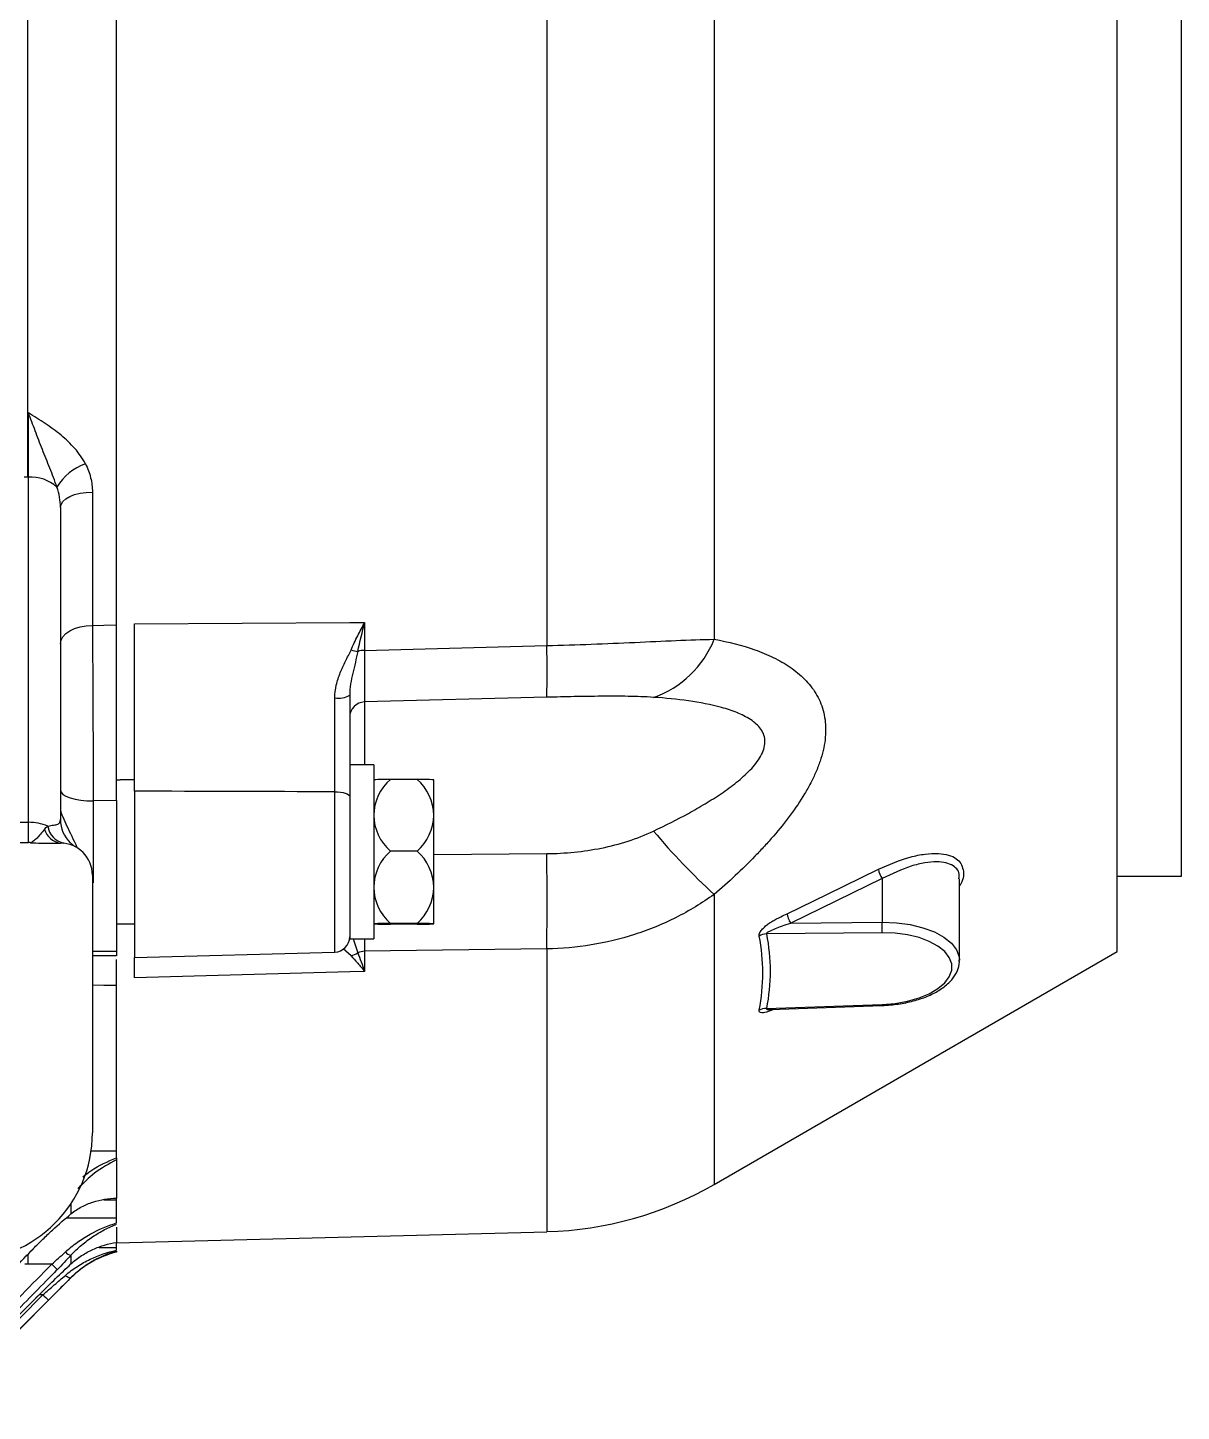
# Paper-space layout '_Bottom' of a CAD drawing. Header units: inches. Extents: x -10.2 to 13.8, y -6.6 to 10.2.
# Drawn here: x 5.5 to 10, y -6.34 to -0.94 of the extents above; entities that cross this region are included whole.
import ezdxf

# ---------------------------------------------------------------- set-up
doc = ezdxf.new("R2010")
doc.units = ezdxf.units.IN
doc.header["$MEASUREMENT"] = 0

psp = doc.layouts.new('_Bottom')

# ---------------------------------------------------------------- linework, layer by layer
at = {"color": 7, "linetype": 'Continuous', "lineweight": 25}
for p, q in [((9.75, -4.5436), (9.75, 4.5436)), ((10, -4.2492), (10, 4.2492)), ((8.177, 3.325), (8.177, -3.325)), ((5.844, -3.2684), (5.844, 3.2684)), ((5.4972, -2.6921), (5.4972, 2.6921)), ((5.4972, -2.4418), (5.5, -2.4418)), ((5.5, -4.1182), (5.5, -2.4418)), ((5.5, -2.6921), (5.4972, -2.6921)), ((5.75, -2.7505), (5.75, -3.2706)), ((5.625, -2.8108), (5.625, -4.0285)), ((6.8124, -3.2594), (6.8124, -3.3681)), ((6.8124, -3.3681), (7.5232, -3.3494)), ((7.5232, -3.5513), (6.8124, -3.5696)), ((6.848, -3.8143), (6.754, -3.8143)), ((6.848, -3.8143), (6.848, -4.4943)), ((5.844, -3.8733), (5.8578, -3.8733)), ((5.914, -3.8733), (5.8578, -3.8733)), ((7.0171, -3.8718), (6.9132, -3.8718)), ((7.0824, -4.4352), (7.0824, -3.8733)), ((5.914, -3.9177), (5.914, -4.5659)), ((6.754, -3.9383), (6.754, -4.4943)), ((5.844, -3.9544), (5.7533, -3.9558)), ((5.7533, -3.9558), (5.7533, -4.2755)), ((5.844, -3.9544), (5.844, -4.5412)), ((2.3598, -4.039), (5.5, -4.039)), ((2.37, -4.1182), (5.5, -4.1182)), ((5.5496, -4.12), (5.625, -4.12)), ((7.0171, -4.1513), (6.9132, -4.1513)), ((5.75, -4.245), (5.75, -5.25)), ((8.8321, -4.2587), (8.4753, -4.4323)), ((8.8321, -4.2587), (8.8321, -4.4289)), ((9.134, -4.5776), (9.134, -4.2591)), ((9.75, -4.2492), (10, -4.2492)), ((5.844, -4.4353), (5.914, -4.4353)), ((7.0171, -4.4338), (6.9132, -4.4338)), ((7.0171, -4.4367), (6.9132, -4.4367)), ((8.8321, -4.4698), (8.3806, -4.4741)), ((8.4753, -4.4323), (8.8321, -4.4289)), ((6.754, -4.4943), (6.848, -4.4943)), ((7.5232, -4.533), (6.8124, -4.5423)), ((5.844, -4.56), (5.75, -4.56)), ((5.914, -4.5659), (6.6956, -4.5454)), ((6.8124, -4.5423), (6.8124, -4.6209)), ((8.177, -5.4518), (9.75, -4.5436)), ((5.844, -5.3484), (5.844, -4.6759)), ((8.3806, -4.7659), (8.8321, -4.7497)), ((8.3952, -4.7694), (8.8324, -4.7537)), ((5.844, -5.3558), (5.844, -5.5049)), ((5.844, -5.6021), (5.844, -5.5064)), ((5.844, -5.6186), (5.844, -5.678)), ((5.844, -5.6801), (7.5232, -5.6362)), ((5.5106, -5.7115), (5.511, -5.712)), ((5.5191, -5.7028), (5.5194, -5.7034)), ((5.844, -5.7087), (5.844, -5.6781)), ((5.844, -5.7116), (5.844, -5.7161)), ((5.591, -5.7633), (5.4972, -5.7633)), ((5.6663, -5.7284), (5.6663, -5.762)), ((5.1455, -6.3371), (5.6663, -5.8163)), ((5.1236, -6.3156), (5.5568, -5.8822)), ((5.1454, -6.281), (5.5446, -5.8797)), ((5.5446, -5.8796), (5.5447, -5.8798))]:
    psp.add_line(p, q, dxfattribs=at)
at = {"color": 8, "linetype": 'Continuous', "lineweight": 25}
for p, q in [((7.5232, -0.1369), (7.5232, -3.3494)), ((6.8124, -3.5696), (6.8124, -3.8143)), ((6.6956, -4.5454), (6.6956, -3.9201)), ((7.0824, -4.1648), (7.5232, -4.1611)), ((5.7533, -4.2755), (5.75, -4.2755)), ((8.177, -4.3204), (8.177, -5.4518)), ((6.7592, -4.5595), (6.7282, -4.5333)), ((6.7673, -4.4943), (6.7857, -4.5479)), ((6.8123, -4.4943), (6.8124, -4.5423)), ((7.5232, -4.533), (7.5232, -5.6362)), ((5.75, -4.542), (5.844, -4.5412)), ((5.745, -5.3203), (5.844, -5.3203)), ((5.6663, -5.5269), (5.6663, -5.5668)), ((5.844, -5.5128), (5.7946, -5.5128)), ((5.6488, -5.5823), (5.844, -5.5823)), ((5.7765, -5.6974), (5.844, -5.6974)), ((5.4972, -5.7247), (5.4972, -5.7633)), ((5.6663, -5.8154), (5.6663, -5.8163)), ((5.5568, -5.8822), (5.5421, -5.8822))]:
    psp.add_line(p, q, dxfattribs=at)
at = {"color": 7, "linetype": 'Continuous', "lineweight": 25, "flags": 128}
for points in [[(5.625, -2.8108), (5.6274, -2.799), (5.6345, -2.7877), (5.6461, -2.7773), (5.6616, -2.7682), (5.6806, -2.7607), (5.7022, -2.7551), (5.7256, -2.7517), (5.75, -2.7505)], [(5.625, -3.3423), (5.6274, -3.3283), (5.6345, -3.3148), (5.6461, -3.3025), (5.6616, -3.2916), (5.6806, -3.2827), (5.7022, -3.2761), (5.7256, -3.272), (5.75, -3.2706)], [(5.75, -3.2706), (5.7939, -3.2696), (5.844, -3.2684)], [(5.914, -3.2646), (6.754, -3.2598), (6.8124, -3.2594)], [(5.625, -3.9133), (5.6275, -3.9218), (5.6348, -3.9299), (5.6468, -3.9373), (5.6628, -3.9438), (5.6823, -3.949), (5.7044, -3.9529), (5.7284, -3.9552), (5.7533, -3.9558)], [(6.6956, -3.9201), (6.7071, -3.9205), (6.718, -3.9216), (6.7281, -3.9233), (6.737, -3.9256), (6.7442, -3.9283), (6.7496, -3.9314), (6.7529, -3.9348), (6.754, -3.9383)], [(8.4611, -4.3957), (8.6187, -4.319), (8.8179, -4.2221)], [(8.8321, -4.7497), (8.8826, -4.7456), (8.9311, -4.737), (8.9762, -4.7243), (9.0163, -4.7077), (9.05, -4.688), (9.0764, -4.6657), (9.0944, -4.6415), (9.1036, -4.6163), (9.1036, -4.5909), (9.0944, -4.5661), (9.0764, -4.5428), (9.05, -4.5217), (9.0163, -4.5035), (8.9762, -4.4887), (8.9311, -4.478), (8.8826, -4.4716), (8.8321, -4.4698)], [(6.8124, -4.6209), (6.754, -4.6225), (5.914, -4.6461)], [(5.6444, -5.8066), (5.648, -5.8093), (5.6515, -5.8117), (5.6548, -5.8137), (5.6579, -5.8151), (5.6607, -5.816), (5.663, -5.8163), (5.6649, -5.8161), (5.6663, -5.8154)], [(5.5787, -5.9033), (5.5349, -5.9471), (5.3596, -6.1225), (5.1455, -6.3367)]]:
    psp.add_lwpolyline(points, dxfattribs=at)
at = {"color": 8, "linetype": 'Continuous', "lineweight": 25, "flags": 128}
for points in [[(8.8321, -4.4289), (8.888, -4.431), (8.9417, -4.4382), (8.9916, -4.4501), (9.036, -4.4665), (9.0734, -4.4868), (9.1026, -4.5102), (9.1226, -4.5361), (9.1327, -4.5636), (9.134, -4.5774)], [(5.844, -4.6759), (5.7939, -4.6751), (5.75, -4.6744)]]:
    psp.add_lwpolyline(points, dxfattribs=at)
at = {"color": 7, "linetype": 'Continuous', "lineweight": 25}
for centre, radius, start, end in [((5.785, -2.8314), 0.2004, 108.0899, 150.0297), ((5.509, -2.8446), 0.1527, 47.8812, 93.3756), ((7.8089, -3.177), 0.3968, 289.3139, 338.0938), ((6.7959, -3.2569), 0.1158, 251.526, 264.9823), ((6.8135, -3.4616), 0.0935, 90.6366, 107.2459), ((4.3227, -3.4503), 3.2021, 358.1934, 1.8066), ((6.7095, -3.4673), 0.0877, 260.9852, 300.5058), ((6.814, -3.6295), 0.06, 91.4591, 179.9618), ((6.904, -4.8989), 1.0272, 89.4849, 93.1248), ((7.0364, -4.0143), 0.1884, 130.8158, 179.1443), ((7.0264, -4.8989), 1.0272, 86.8752, 90.5151), ((6.894, -4.0143), 0.1884, 0.8557, 49.1842), ((5.5021, -4.2312), 0.1922, 67.5688, 90.6272), ((5.75, -4.0285), 0.125, 180, 226.2675), ((7.0364, -4.0087), 0.1884, 180.8557, 229.1842), ((6.894, -4.0087), 0.1884, 310.8158, 359.1443), ((5.6347, -4.0454), 0.0752, 196.2397, 262.5705), ((5.6564, -4.0408), 0.082, 188.9051, 256.9768), ((9.931, -2.402), 2.5994, 220.0121, 227.564), ((5.625, -4.245), 0.125, 0, 90), ((7.0392, -4.2951), 0.1912, 131.2059, 179.2171), ((6.8912, -4.2951), 0.1912, 0.7829, 48.7941), ((-4.9558, -4.3471), 12.4804, 359.14624, 0.85376), ((8.9006, -4.211), 0.0834, 187.6339, 214.8369), ((7.0392, -4.2899), 0.1912, 180.7829, 228.7941), ((6.8912, -4.2899), 0.1912, 311.2059, 359.2171), ((6.904, -5.4609), 1.0272, 89.4849, 93.1248), ((6.904, -3.4096), 1.0272, 266.8752, 270.5151), ((7.0264, -5.4609), 1.0272, 86.8752, 90.5151), ((7.0264, -3.4096), 1.0272, 269.4849, 273.1248), ((8.2123, -4.4493), 0.6201, 358.1072, 1.8928), ((6.694, -4.4854), 0.06, 271.5, 0), ((6.7465, -4.494), 0.0667, 280.9161, 305.9906), ((6.8137, -4.614), 0.0717, 91.0209, 112.9379), ((5.25, -5.25), 0.5, 270, 0), ((7.487, -4.2566), 1.38, 271.5, 300), ((5.6763, -5.6865), 0.043, 222.1752, 256.5959), ((5.935, -6.085), 0.38, 103.8555, 135), ((5.9632, -5.3928), 0.5251, 224.8688, 228.1654), ((5.8578, -5.5915), 0.4184, 223.9995, 228.1674)]:
    psp.add_arc(centre, radius, start, end, dxfattribs=at)
at = {"color": 8, "linetype": 'Continuous', "lineweight": 25}
psp.add_arc((8.8681, -4.7492), 0.036, 180.8914, 187.2992, dxfattribs=at)
at = {"color": 7, "linetype": 'Continuous', "lineweight": 25}
for points, knots in [([(5.7228, -2.6409), (5.7172, -2.6301), (5.7108, -2.6197), (5.6969, -2.5996), (5.6894, -2.59), (5.6652, -2.5621), (5.6471, -2.5449), (5.6078, -2.5125), (5.5869, -2.4975), (5.5548, -2.4761), (5.5439, -2.4691), (5.522, -2.4554), (5.5111, -2.4486), (5.5, -2.4418)], [0, 0, 0, 0, 0.125, 0.125, 0.25, 0.25, 0.5, 0.5, 0.75, 0.75, 0.875, 0.875, 1, 1, 1, 1]), ([(5.6114, -2.7313), (5.6035, -2.7062), (5.5936, -2.6819), (5.5739, -2.6331), (5.564, -2.6087), (5.5449, -2.56), (5.5358, -2.5358), (5.5223, -2.4998), (5.5178, -2.4879), (5.5089, -2.4645), (5.5044, -2.453), (5.5, -2.4418)], [0, 0, 0, 0, 0.25, 0.25, 0.5, 0.5, 0.75, 0.75, 0.875, 0.875, 1, 1, 1, 1]), ([(5.7228, -2.6409), (5.7318, -2.6583), (5.7385, -2.6761), (5.7476, -2.7127), (5.75, -2.7316), (5.75, -2.7505)], [0, 0, 0, 0, 0.5, 0.5, 1, 1, 1, 1]), ([(5.625, -2.8108), (5.625, -2.7973), (5.6238, -2.7837), (5.6193, -2.7572), (5.616, -2.7441), (5.6114, -2.7313)], [0, 0, 0, 0, 0.5, 0.5, 1, 1, 1, 1]), ([(5.75, -3.2706), (5.7503, -3.3201), (5.7506, -3.3727), (5.751, -3.4422), (5.7511, -3.4563), (5.7513, -3.4848), (5.7513, -3.4994), (5.7516, -3.5431), (5.7517, -3.5724), (5.752, -3.6314), (5.7521, -3.6611), (5.7523, -3.706), (5.7524, -3.7209), (5.7525, -3.751), (5.7526, -3.7661), (5.7529, -3.8408), (5.7531, -3.899), (5.7533, -3.9558)], [0, 0, 0, 0, 0.25, 0.25, 0.3125, 0.3125, 0.375, 0.375, 0.5, 0.5, 0.625, 0.625, 0.6875, 0.6875, 0.75, 0.75, 1, 1, 1, 1]), ([(5.844, -3.9544), (5.844, -3.8976), (5.844, -3.8394), (5.844, -3.7652), (5.844, -3.7503), (5.844, -3.7203), (5.844, -3.7051), (5.844, -3.6599), (5.844, -3.6301), (5.844, -3.571), (5.844, -3.5417), (5.844, -3.4983), (5.844, -3.4838), (5.844, -3.4551), (5.844, -3.4409), (5.844, -3.3708), (5.844, -3.318), (5.844, -3.2684)], [0, 0, 0, 0, 0.25, 0.25, 0.3125, 0.3125, 0.375, 0.375, 0.5, 0.5, 0.625, 0.625, 0.6875, 0.6875, 0.75, 0.75, 1, 1, 1, 1]), ([(5.914, -3.9177), (5.914, -3.8628), (5.914, -3.807), (5.914, -3.722), (5.914, -3.6934), (5.914, -3.6359), (5.914, -3.6075), (5.914, -3.5514), (5.914, -3.5237), (5.914, -3.4689), (5.914, -3.4418), (5.914, -3.3618), (5.914, -3.3116), (5.914, -3.2646)], [0, 0, 0, 0, 0.25, 0.25, 0.375, 0.375, 0.5, 0.5, 0.625, 0.625, 0.75, 0.75, 1, 1, 1, 1]), ([(6.7592, -3.3668), (6.7676, -3.3479), (6.7763, -3.3295), (6.7941, -3.2938), (6.8033, -3.2763), (6.8124, -3.2594)], [0, 0, 0, 0, 0.5, 0.5, 1, 1, 1, 1]), ([(7.5232, -3.3494), (7.5818, -3.348), (7.6397, -3.3463), (7.7542, -3.342), (7.8108, -3.3395), (7.9223, -3.3344), (7.976, -3.3318), (8.0796, -3.3275), (8.1293, -3.3257), (8.177, -3.325)], [0, 0, 0, 0, 0.25, 0.25, 0.5, 0.5, 0.75, 0.75, 1, 1, 1, 1]), ([(8.177, -3.325), (8.2326, -3.335), (8.2857, -3.3482), (8.3604, -3.3747), (8.3845, -3.3847), (8.4306, -3.4072), (8.4527, -3.4198), (8.4935, -3.4478), (8.5123, -3.4632), (8.5376, -3.4888), (8.5456, -3.4977), (8.5604, -3.5165), (8.5673, -3.5263), (8.5857, -3.5569), (8.5953, -3.5788), (8.6051, -3.6141), (8.6076, -3.6264), (8.611, -3.6515), (8.6118, -3.6643), (8.6118, -3.7034), (8.6086, -3.7304), (8.5988, -3.7723), (8.5947, -3.7865), (8.5852, -3.8147), (8.5797, -3.8289), (8.5674, -3.8572), (8.5607, -3.8714), (8.5459, -3.8999), (8.5379, -3.9142), (8.5125, -3.9564), (8.4937, -3.9842), (8.4532, -4.0389), (8.4314, -4.0658), (8.3968, -4.1059), (8.3849, -4.1192), (8.3607, -4.1454), (8.3484, -4.1584), (8.2859, -4.2228), (8.2326, -4.2723), (8.177, -4.3204)], [0, 0, 0, 0, 0.125, 0.125, 0.1875, 0.1875, 0.25, 0.25, 0.3125, 0.3125, 0.34375, 0.34375, 0.375, 0.375, 0.4375, 0.4375, 0.46875, 0.46875, 0.5, 0.5, 0.5625, 0.5625, 0.59375, 0.59375, 0.625, 0.625, 0.65625, 0.65625, 0.6875, 0.6875, 0.75, 0.75, 0.8125, 0.8125, 0.84375, 0.84375, 0.875, 0.875, 1, 1, 1, 1]), ([(6.6958, -3.5539), (6.6958, -3.5367), (6.6981, -3.5199), (6.7057, -3.4872), (6.7111, -3.4712), (6.7235, -3.4402), (6.7306, -3.4252), (6.7451, -3.3958), (6.7527, -3.3814), (6.7592, -3.3668)], [0, 0, 0, 0, 0.25, 0.25, 0.5, 0.5, 0.75, 0.75, 1, 1, 1, 1]), ([(6.7857, -3.3723), (6.7829, -3.3867), (6.7795, -3.4008), (6.7727, -3.4289), (6.7692, -3.4429), (6.7629, -3.4709), (6.76, -3.485), (6.7555, -3.5136), (6.754, -3.528), (6.754, -3.5429)], [0, 0, 0, 0, 0.25, 0.25, 0.5, 0.5, 0.75, 0.75, 1, 1, 1, 1]), ([(6.8124, -3.3681), (6.8124, -3.3978), (6.8123, -3.4245), (6.8123, -3.4604), (6.8123, -3.4716), (6.8123, -3.4925), (6.8123, -3.5021), (6.8123, -3.528), (6.8123, -3.5417), (6.8123, -3.5566), (6.8123, -3.5606), (6.8124, -3.5666), (6.8124, -3.5686), (6.8124, -3.5696)], [0, 0, 0, 0, 0.25, 0.25, 0.375, 0.375, 0.5, 0.5, 0.75, 0.75, 0.875, 0.875, 1, 1, 1, 1]), ([(6.6956, -3.9201), (6.6956, -3.8608), (6.6957, -3.8004), (6.6957, -3.7237), (6.6957, -3.7083), (6.6957, -3.6773), (6.6957, -3.6617), (6.6958, -3.6153), (6.6958, -3.5845), (6.6958, -3.5539)], [0, 0, 0, 0, 0.5, 0.5, 0.625, 0.625, 0.75, 0.75, 1, 1, 1, 1]), ([(6.754, -3.5429), (6.754, -3.5759), (6.754, -3.6091), (6.754, -3.6593), (6.754, -3.6761), (6.754, -3.7096), (6.754, -3.7262), (6.754, -3.8091), (6.754, -3.8743), (6.754, -3.9383)], [0, 0, 0, 0, 0.25, 0.25, 0.375, 0.375, 0.5, 0.5, 1, 1, 1, 1]), ([(7.9401, -3.5515), (7.9077, -3.5493), (7.8744, -3.5482), (7.8064, -3.5471), (7.7718, -3.547), (7.7013, -3.5476), (7.6659, -3.5481), (7.5948, -3.5495), (7.5591, -3.5503), (7.5232, -3.5513)], [0, 0, 0, 0, 0.25, 0.25, 0.5, 0.5, 0.75, 0.75, 1, 1, 1, 1]), ([(7.9401, -4.0732), (7.9861, -4.0513), (8.0315, -4.0285), (8.098, -3.9921), (8.1199, -3.9796), (8.163, -3.9536), (8.1843, -3.9402), (8.2253, -3.9125), (8.2451, -3.8981), (8.2735, -3.8754), (8.2827, -3.8676), (8.3005, -3.8516), (8.3091, -3.8433), (8.3334, -3.8179), (8.3474, -3.8004), (8.3631, -3.7726), (8.3674, -3.7631), (8.3732, -3.7443), (8.3748, -3.735), (8.375, -3.7166), (8.3736, -3.7078), (8.3681, -3.6909), (8.3641, -3.6831), (8.3489, -3.6614), (8.3346, -3.6489), (8.3022, -3.6276), (8.2843, -3.6188), (8.2464, -3.6035), (8.2264, -3.5969), (8.1641, -3.5797), (8.1207, -3.5715), (8.0318, -3.5589), (7.9863, -3.5545), (7.9401, -3.5515)], [0, 0, 0, 0, 0.125, 0.125, 0.1875, 0.1875, 0.25, 0.25, 0.3125, 0.3125, 0.34375, 0.34375, 0.375, 0.375, 0.4375, 0.4375, 0.46875, 0.46875, 0.5, 0.5, 0.53125, 0.53125, 0.5625, 0.5625, 0.625, 0.625, 0.6875, 0.6875, 0.75, 0.75, 0.875, 0.875, 1, 1, 1, 1]), ([(5.5754, -4.0535), (5.5841, -4.0515), (5.592, -4.0506), (5.6019, -4.0493), (5.6049, -4.0489), (5.6102, -4.0478), (5.6125, -4.0472), (5.6184, -4.0449), (5.6211, -4.0426), (5.6243, -4.0366), (5.625, -4.0328), (5.625, -4.0285)], [0, 0, 0, 0, 0.25, 0.25, 0.375, 0.375, 0.5, 0.5, 0.75, 0.75, 1, 1, 1, 1]), ([(5.5625, -4.0664), (5.5573, -4.0728), (5.5523, -4.079), (5.5428, -4.0904), (5.5382, -4.0957), (5.5295, -4.1048), (5.5252, -4.1087), (5.5169, -4.1149), (5.5128, -4.1172), (5.5087, -4.1185)], [0, 0, 0, 0, 0.25, 0.25, 0.5, 0.5, 0.75, 0.75, 1, 1, 1, 1]), ([(7.5232, -4.1611), (7.5591, -4.1608), (7.5948, -4.1589), (7.6659, -4.1518), (7.7013, -4.1465), (7.7716, -4.1324), (7.8064, -4.1235), (7.8744, -4.1017), (7.9077, -4.0887), (7.9401, -4.0732)], [0, 0, 0, 0, 0.25, 0.25, 0.5, 0.5, 0.75, 0.75, 1, 1, 1, 1]), ([(5.6866, -4.1362), (5.6866, -4.1362), (5.6864, -4.1361), (5.6852, -4.1354), (5.683, -4.134), (5.6777, -4.1305), (5.6706, -4.1255), (5.6656, -4.1204), (5.6638, -4.1186)], [0, 0, 0, 0, 0.142151, 0.277358, 0.354034, 0.456065, 0.798534, 1, 1, 1, 1]), ([(8.177, -4.3204), (8.1293, -4.3546), (8.0795, -4.3846), (8.0018, -4.4236), (7.9754, -4.4356), (7.9215, -4.4577), (7.894, -4.4677), (7.8105, -4.4946), (7.754, -4.5081), (7.6397, -4.5269), (7.5818, -4.5321), (7.5232, -4.533)], [0, 0, 0, 0, 0.25, 0.25, 0.375, 0.375, 0.5, 0.5, 0.75, 0.75, 1, 1, 1, 1]), ([(8.3522, -4.4826), (8.3521, -4.4819), (8.3519, -4.4805), (8.352, -4.4782), (8.3524, -4.4758), (8.3532, -4.4732), (8.3544, -4.4705), (8.3559, -4.4677), (8.3583, -4.4636), (8.3624, -4.4582), (8.3699, -4.4501), (8.3808, -4.4404), (8.3948, -4.4304), (8.4103, -4.421), (8.4242, -4.4136), (8.4415, -4.4052), (8.453, -4.3996), (8.4611, -4.3957)], [0, 0, 0, 0, 0.026018, 0.051614, 0.077027, 0.102504, 0.128289, 0.154619, 0.181715, 0.240099, 0.301387, 0.405512, 0.519639, 0.6242, 0.749132, 0.823191, 1, 1, 1, 1]), ([(8.4611, -4.3957), (8.4611, -4.3998), (8.4627, -4.4061), (8.4679, -4.4195), (8.4715, -4.4266), (8.4753, -4.4323)], [0, 0, 0, 0, 0.5, 0.5, 1, 1, 1, 1]), ([(8.3806, -4.4741), (8.3797, -4.4728), (8.3806, -4.4717), (8.3825, -4.4698), (8.3838, -4.4689), (8.3878, -4.4664), (8.391, -4.4649), (8.4009, -4.4603), (8.4082, -4.4572), (8.4322, -4.447), (8.4512, -4.4382), (8.4753, -4.4323)], [0, 0, 0, 0, 0.0625, 0.0625, 0.125, 0.125, 0.25, 0.25, 0.5, 0.5, 1, 1, 1, 1]), ([(8.3806, -4.4741), (8.3901, -4.5224), (8.3949, -4.5709), (8.3949, -4.6684), (8.3901, -4.7172), (8.3806, -4.7659)], [0, 0, 0, 0, 0.5, 0.5, 1, 1, 1, 1]), ([(8.3522, -4.7715), (8.3617, -4.7232), (8.3665, -4.6749), (8.3665, -4.5784), (8.3617, -4.5303), (8.3522, -4.4826)], [0, 0, 0, 0, 0.5, 0.5, 1, 1, 1, 1]), ([(5.844, -4.5412), (5.844, -4.5474), (5.844, -4.552), (5.844, -4.5568), (5.844, -4.558), (5.844, -4.5596), (5.844, -4.56), (5.844, -4.56)], [0, 0, 0, 0, 0.5, 0.5, 0.75, 0.75, 1, 1, 1, 1]), ([(5.844, -4.6759), (5.844, -4.6534), (5.844, -4.6105), (5.844, -4.5856), (5.844, -4.5738)], [0, 0, 0, 0, 0.525529, 1, 1, 1, 1]), ([(5.914, -4.6461), (5.914, -4.6228), (5.914, -4.5905), (5.914, -4.5713), (5.914, -4.5659)], [0, 0, 0, 0, 0.717421, 1, 1, 1, 1]), ([(6.7592, -4.5595), (6.7676, -4.5683), (6.7763, -4.5779), (6.7941, -4.5983), (6.8033, -4.6093), (6.8124, -4.6209)], [0, 0, 0, 0, 0.5, 0.5, 1, 1, 1, 1]), ([(8.8324, -4.7537), (8.8432, -4.7532), (8.8746, -4.7515), (8.9257, -4.7439), (8.9823, -4.7289), (9.0331, -4.7081), (9.0759, -4.6817), (9.1079, -4.6514), (9.1268, -4.6185), (9.1352, -4.5932), (9.1333, -4.5797), (9.133, -4.5774)], [0, 0, 0, 0, 0.069821, 0.202436, 0.335642, 0.469765, 0.605341, 0.742575, 0.862246, 0.976221, 1, 1, 1, 1]), ([(5.6663, -5.5668), (5.6798, -5.556), (5.6936, -5.547), (5.7222, -5.5318), (5.7369, -5.5256), (5.767, -5.5157), (5.7823, -5.512), (5.813, -5.5068), (5.8284, -5.5053), (5.844, -5.5049)], [0, 0, 0, 0, 0.25, 0.25, 0.5, 0.5, 0.75, 0.75, 1, 1, 1, 1]), ([(5.5191, -5.7028), (5.5314, -5.6901), (5.5439, -5.6777), (5.5688, -5.6534), (5.5813, -5.6415), (5.6184, -5.6073), (5.6426, -5.5861), (5.6663, -5.5668)], [0, 0, 0, 0, 0.25, 0.25, 0.5, 0.5, 1, 1, 1, 1]), ([(5.6444, -5.7154), (5.6595, -5.7015), (5.6752, -5.6889), (5.7074, -5.6659), (5.7239, -5.6556), (5.7747, -5.6274), (5.8091, -5.613), (5.844, -5.6021)], [0, 0, 0, 0, 0.25, 0.25, 0.5, 0.5, 1, 1, 1, 1]), ([(5.6663, -5.7284), (5.6798, -5.7139), (5.6936, -5.7007), (5.7222, -5.6765), (5.7369, -5.6655), (5.767, -5.6454), (5.7823, -5.6363), (5.813, -5.6204), (5.8284, -5.6134), (5.844, -5.6073)], [0, 0, 0, 0, 0.25, 0.25, 0.5, 0.5, 0.75, 0.75, 1, 1, 1, 1]), ([(5.1455, -6.0895), (5.1599, -6.0747), (5.1742, -6.0598), (5.1886, -6.045), (5.2461, -5.9856), (5.3035, -5.9261), (5.3609, -5.8667), (5.4109, -5.815), (5.4608, -5.7632), (5.5106, -5.7115)], [0, 0, 0, 0, 0.0015748, 0.0015748, 0.0015748, 0.007874, 0.007874, 0.007874, 0.01335208, 0.01335208, 0.01335208, 0.01335208]), ([(5.511, -5.712), (5.513, -5.71), (5.5157, -5.7071), (5.5185, -5.7043), (5.5194, -5.7035)], [0, 0, 0, 0, 0.700662, 1, 1, 1, 1]), ([(5.6444, -5.8066), (5.6595, -5.7934), (5.6752, -5.7818), (5.7074, -5.7611), (5.7239, -5.752), (5.7747, -5.7278), (5.8091, -5.7164), (5.844, -5.7087)], [0, 0, 0, 0, 0.25, 0.25, 0.5, 0.5, 1, 1, 1, 1]), ([(5.6663, -5.762), (5.6798, -5.7497), (5.6936, -5.739), (5.7222, -5.7203), (5.7369, -5.7123), (5.767, -5.6986), (5.7823, -5.6929), (5.813, -5.6839), (5.8284, -5.6804), (5.844, -5.678)], [0, 0, 0, 0, 0.25, 0.25, 0.5, 0.5, 0.75, 0.75, 1, 1, 1, 1]), ([(5.6663, -5.8154), (5.6798, -5.8018), (5.6936, -5.7897), (5.7222, -5.768), (5.7369, -5.7584), (5.767, -5.7413), (5.7823, -5.7339), (5.813, -5.7212), (5.8284, -5.716), (5.844, -5.7116)], [0, 0, 0, 0, 0.25, 0.25, 0.5, 0.5, 0.75, 0.75, 1, 1, 1, 1]), ([(5.5446, -5.8796), (5.5653, -5.8588), (5.586, -5.8383), (5.6267, -5.799), (5.6467, -5.7801), (5.6663, -5.762)], [0, 0, 0, 0, 0.5, 0.5, 1, 1, 1, 1]), ([(5.613, -5.784), (5.5985, -5.7988), (5.584, -5.8135), (5.5695, -5.8283), (5.5117, -5.8873), (5.4538, -5.9463), (5.3958, -6.0052), (5.3124, -6.0902), (5.229, -6.1751), (5.1455, -6.2599)], [0, 0, 0, 0, 0.0015748, 0.0015748, 0.0015748, 0.007874, 0.007874, 0.007874, 0.01694689, 0.01694689, 0.01694689, 0.01694689]), ([(5.5568, -5.8822), (5.5717, -5.8693), (5.5865, -5.8566), (5.6157, -5.8314), (5.6301, -5.8189), (5.6444, -5.8066)], [0, 0, 0, 0, 0.5, 0.5, 1, 1, 1, 1]), ([(5.6663, -5.8154), (5.6521, -5.8297), (5.6377, -5.8441), (5.6085, -5.8734), (5.5937, -5.8883), (5.5787, -5.9033)], [0, 0, 0, 0, 0.5, 0.5, 1, 1, 1, 1]), ([(5.1455, -6.2811), (5.1601, -6.2664), (5.1746, -6.2518), (5.1892, -6.2371), (5.2475, -6.1785), (5.3058, -6.1199), (5.364, -6.0613), (5.4242, -6.0007), (5.4844, -5.9402), (5.5446, -5.8796)], [0, 0, 0, 0, 0.0015748, 0.0015748, 0.0015748, 0.007874, 0.007874, 0.007874, 0.01438061, 0.01438061, 0.01438061, 0.01438061])]:
    psp.add_open_spline(points, degree=3, knots=knots, dxfattribs=at)
for points in [[(5.4972, -2.6921), (5.4928, -2.6921), (5.4885, -2.6921), (5.4841, -2.6919)], [(6.7857, -3.3723), (6.7942, -3.3337), (6.8033, -3.2961), (6.8124, -3.2594)], [(6.6956, -3.9201), (6.435, -3.9192), (6.1745, -3.9185), (5.914, -3.9177)], [(5.5625, -4.0664), (5.5663, -4.0618), (5.5707, -4.0573), (5.5754, -4.0535)], [(5.5087, -4.1185), (5.5073, -4.1184), (5.5044, -4.1183), (5.5015, -4.1182), (5.5, -4.1182)], [(5.5087, -4.1185), (5.5223, -4.1195), (5.536, -4.12), (5.5496, -4.12)], [(8.3806, -4.4741), (8.3707, -4.4749), (8.3608, -4.4778), (8.3522, -4.4826)], [(6.7857, -4.5479), (6.7942, -4.571), (6.8033, -4.5953), (6.8124, -4.6209)], [(8.3806, -4.7659), (8.3708, -4.7656), (8.3607, -4.7676), (8.3522, -4.7715)], [(5.844, -5.3484), (5.844, -5.3515), (5.844, -5.354), (5.844, -5.3558)], [(5.5106, -5.7115), (5.5135, -5.7086), (5.5163, -5.7057), (5.5191, -5.7028)], [(5.591, -5.7633), (5.6092, -5.7474), (5.627, -5.7314), (5.6444, -5.7154)], [(5.1236, -6.2391), (5.2795, -6.0806), (5.4353, -5.922), (5.591, -5.7633)], [(5.4972, -5.7633), (5.4935, -5.7633), (5.4899, -5.7632), (5.4862, -5.7631)], [(5.6663, -5.7284), (5.6489, -5.747), (5.6311, -5.7655), (5.613, -5.784)]]:
    psp.add_open_spline(points, degree=3, dxfattribs=at)
at = {"color": 8, "linetype": 'Continuous', "lineweight": 25}
for points, knots in [([(5.625, -3.9907), (5.6256, -3.9943), (5.6265, -3.9994), (5.6335, -4.0172), (5.6514, -4.056), (5.6727, -4.1001), (5.687, -4.131), (5.6889, -4.135)], [0, 0, 0, 0, 0.1473199, 0.2088588, 0.4506215, 0.9290484, 1, 1, 1, 1]), ([(8.8179, -4.2221), (8.8601, -4.204), (8.9234, -4.1768), (9.0007, -4.1618), (9.0514, -4.1591), (9.0924, -4.1655), (9.1312, -4.183), (9.152, -4.2199), (9.1511, -4.2608), (9.1359, -4.2854), (9.134, -4.2885)], [0, 0, 0, 0, 0.221753, 0.333423, 0.444996, 0.545229, 0.645383, 0.818886, 0.977337, 1, 1, 1, 1]), ([(9.1314, -4.259), (9.1322, -4.2551), (9.1367, -4.232), (9.1107, -4.204), (9.0594, -4.1902), (8.999, -4.196), (8.9285, -4.2127), (8.8705, -4.2404), (8.8321, -4.2587)], [0, 0, 0, 0, 0.041779, 0.243233, 0.475919, 0.604653, 0.738131, 1, 1, 1, 1]), ([(5.75, -4.2683), (5.751, -4.2705), (5.7521, -4.2729), (5.7532, -4.2753), (5.7533, -4.2755)], [0, 0, 0, 0, 0.916854, 1, 1, 1, 1]), ([(8.4084, -4.7689), (8.404, -4.771), (8.3944, -4.7755), (8.3809, -4.7797), (8.3676, -4.7824), (8.3577, -4.7818), (8.352, -4.7781), (8.3521, -4.7737), (8.3522, -4.7715)], [0, 0, 0, 0, 0.15642, 0.342042, 0.511554, 0.70558, 0.854611, 1, 1, 1, 1]), ([(8.3806, -4.7659), (8.3805, -4.7661), (8.3802, -4.7666), (8.3804, -4.7673), (8.381, -4.7679), (8.3821, -4.7684), (8.3836, -4.7688), (8.3855, -4.7691), (8.3879, -4.7694), (8.3907, -4.7695), (8.3927, -4.7694), (8.3938, -4.7694)], [0, 0, 0, 0, 0.072406, 0.14524, 0.224181, 0.313752, 0.41709, 0.536249, 0.672571, 0.82695, 1, 1, 1, 1]), ([(5.844, -5.3558), (5.8148, -5.3714), (5.7621, -5.3998), (5.7146, -5.4463), (5.6934, -5.4671)], [0, 0, 0, 0, 0.552737, 1, 1, 1, 1]), ([(5.7126, -5.4224), (5.7229, -5.4142), (5.7641, -5.3812), (5.8097, -5.3625), (5.844, -5.3484)], [0, 0, 0, 0, 0.248855, 1, 1, 1, 1])]:
    psp.add_open_spline(points, degree=3, knots=knots, dxfattribs=at)

doc.saveas('drawing.dxf')
